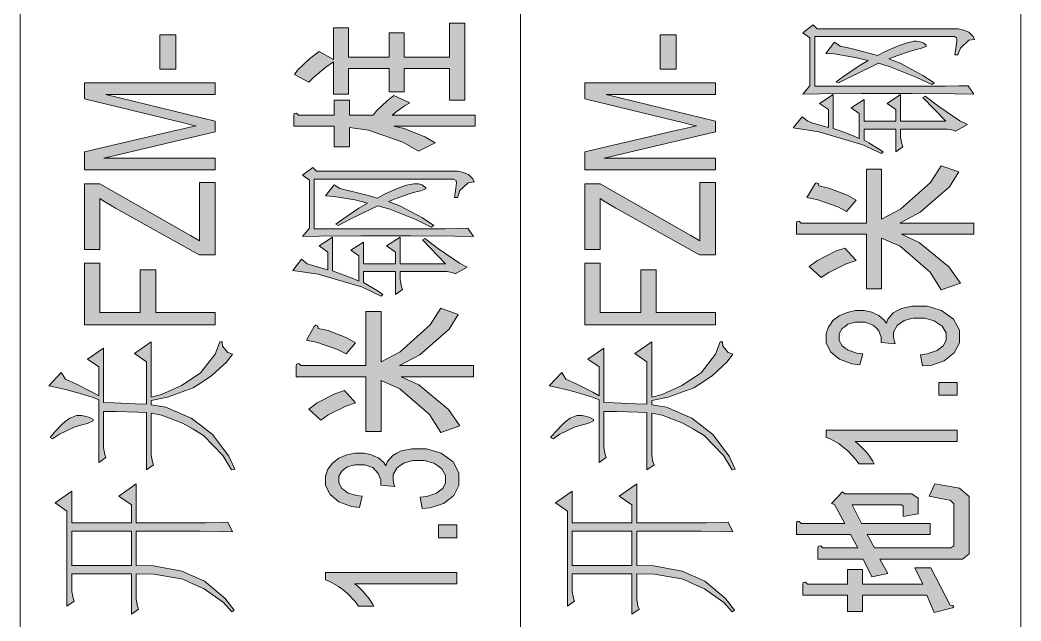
# Model space of a CAD drawing. Header units: millimetres. Extents: x 805 to 6044844, y 120 to 7887884.
# Drawn here: x 5976151 to 5980521, y 7863738 to 7866363 of the extents above; entities that cross this region are included whole.
import ezdxf

# ---------------------------------------------------------------- set-up
doc = ezdxf.new("R2010")
doc.units = ezdxf.units.MM

msp = doc.modelspace()

# ---------------------------------------------------------------- hatches: boundary and pattern name
h = msp.add_hatch(color=0)
h.dxf.hatch_style = 2
h.paths.add_polyline_path([(5977519.1, 7866180.6), (5977486.4, 7866157.5), (5977432.2, 7866112.4), (5977411.8, 7866091), (5977349, 7866124.8), (5977362.9, 7866144.1), (5977416.6, 7866194), (5977456.9, 7866224.6), (5977519.1, 7866190.2), (5977519.1, 7866329.2), (5977585.1, 7866329.2), (5977585.1, 7866199.9), (5977762.2, 7866199.9), (5977762.2, 7866307.2), (5977828.2, 7866307.2), (5977828.2, 7866199.9), (5978026.3, 7866199.9), (5978026.3, 7866348.6), (5978092.3, 7866348.6), (5978092.3, 7866013.1), (5978026.3, 7866013.1), (5978026.3, 7866151.6), (5977828.2, 7866151.6), (5977828.2, 7866049.6), (5977762.2, 7866049.6), (5977762.2, 7866151.6), (5977585.1, 7866151.6), (5977585.1, 7866039.4), (5977519.1, 7866039.4)])
h = msp.add_hatch(color=0)
h.dxf.hatch_style = 2
h.paths.add_polyline_path([(5980315.2, 7866039.4), (5980233.6, 7866041), (5980042.6, 7866042.1), (5979933.1, 7866042.1), (5979823.6, 7866042.1), (5979641.1, 7866041), (5979568.2, 7866039.4), (5979599.3, 7866075.9), (5979599.3, 7866285.2), (5979568.2, 7866307.2), (5979613.2, 7866341), (5979630.9, 7866323.9), (5980235.2, 7866323.9), (5980247.1, 7866323.9), (5980270.7, 7866319), (5980281.9, 7866314.2), (5980293.2, 7866309.4), (5980311.5, 7866291.1), (5980318.4, 7866277.7), (5980292.7, 7866274.5), (5980256.2, 7866240.1), (5980245.4, 7866210.1), (5980231.5, 7866210.1), (5980236.9, 7866239.1), (5980241.1, 7866273.4), (5980240.1, 7866279.3), (5980239.5, 7866284.7), (5980229.9, 7866290.1), (5980221.3, 7866290.1), (5979620.2, 7866290.1), (5979620.2, 7866073.8), (5980176.2, 7866073.8), (5980191.8, 7866073.8), (5980249.2, 7866074.9), (5980290.5, 7866075.9)])
h = msp.add_hatch(color=0)
h.dxf.hatch_style = 2
h.paths.add_polyline_path([(5976831.1, 7866148.4), (5976761.3, 7866148.4), (5976761.3, 7866298.6), (5976831.1, 7866298.6)])
h = msp.add_hatch(color=0)
h.dxf.hatch_style = 2
h.paths.add_polyline_path([(5979015.9, 7866148.4), (5978945.6, 7866148.4), (5978945.6, 7866298.6), (5979015.9, 7866298.6)])
h = msp.add_hatch(color=0)
h.dxf.hatch_style = 2
h.paths.add_polyline_path([(5979714.1, 7866093.1), (5979745.3, 7866116.2), (5979815, 7866162.3), (5979853.1, 7866185.4), (5979797.3, 7866198.8), (5979705.5, 7866214.9), (5979669, 7866217.1), (5979707.2, 7866265.9), (5979731.3, 7866248.7), (5979780.1, 7866238), (5979861.7, 7866217.1), (5979895, 7866207.4), (5979927.7, 7866224.6), (5979981.4, 7866248.7), (5980002.3, 7866256.2), (5980023.3, 7866263.2), (5980054.4, 7866270.2), (5980065.1, 7866269.7), (5980075.3, 7866268.6), (5980090.9, 7866264.8), (5980096.2, 7866261.1), (5980101.6, 7866257.3), (5980106.4, 7866252.5), (5980106.4, 7866247.7), (5980086, 7866239.1), (5980065.1, 7866234.2), (5980038.8, 7866226.7), (5979978.2, 7866206.3), (5979943.3, 7866192.9), (5979993.7, 7866173.6), (5980092.5, 7866121), (5980141.3, 7866088.3), (5980131.1, 7866080.8), (5980066.7, 7866112.4), (5979950.3, 7866158.6), (5979898.2, 7866173.6), (5979863.3, 7866157.5), (5979776.4, 7866115.1), (5979724.3, 7866088.3)])
h = msp.add_hatch(color=0)
h.dxf.hatch_style = 2
h.paths.add_polyline_path([(5977002.3, 7865708.3), (5976432.3, 7865708.3), (5976432.3, 7865787.2), (5976835.4, 7865881.6), (5976863.8, 7865888.1), (5976905.7, 7865897.7), (5976919.6, 7865901), (5976904.1, 7865904.2), (5976858.5, 7865914.9), (5976828.4, 7865921.9), (5976432.3, 7866018), (5976432.3, 7866088.3), (5977002.3, 7866088.3), (5977002.3, 7866037.8), (5976525.2, 7866037.8), (5977002.3, 7865921.4), (5977002.3, 7865874.1), (5976517.1, 7865758.7), (5977002.3, 7865758.7)])
h = msp.add_hatch(color=0)
h.dxf.hatch_style = 2
h.paths.add_polyline_path([(5979187.1, 7865708.3), (5978617.2, 7865708.3), (5978617.2, 7865787.2), (5979020.2, 7865881.6), (5979048.1, 7865888.1), (5979090.5, 7865897.7), (5979104.5, 7865901), (5979088.9, 7865904.2), (5979043.3, 7865914.9), (5979013.2, 7865921.9), (5978617.2, 7866018), (5978617.2, 7866088.3), (5979187.1, 7866088.3), (5979187.1, 7866037.8), (5978710, 7866037.8), (5979187.1, 7865921.4), (5979187.1, 7865874.1), (5978701.9, 7865758.7), (5979187.1, 7865758.7)])
h = msp.add_hatch(color=0)
h.dxf.hatch_style = 2
h.paths.add_polyline_path([(5977891, 7865789.3), (5977822.9, 7865829.6), (5977672.1, 7865881.6), (5977588.9, 7865894), (5977588.9, 7865808.7), (5977522.9, 7865808.7), (5977522.9, 7865898.8), (5977345.8, 7865898.8), (5977345.8, 7865945), (5977347.4, 7865954.6), (5977357.6, 7865955.7), (5977366.2, 7865947.1), (5977522.9, 7865947.1), (5977522.9, 7866013.1), (5977588.9, 7866013.1), (5977588.9, 7865947.1), (5977693, 7865947.1), (5977708.6, 7865968.1), (5977753.6, 7866010.4), (5977783.2, 7866032.5), (5977852.4, 7866000.8), (5977829.8, 7865987.4), (5977791.7, 7865960.5), (5977776.2, 7865947.1), (5978137.4, 7865947.1), (5978137.4, 7865898.8), (5977783.2, 7865898.8), (5977828.2, 7865889.2), (5977918.4, 7865852.7), (5977964, 7865825.8)])
h = msp.add_hatch(color=0)
h.dxf.hatch_style = 2
h.paths.add_polyline_path([(5980193.4, 7865920.8), (5980092.5, 7866024.9), (5980103.2, 7866029.8), (5980162.3, 7865985.2), (5980254, 7865923), (5980287.3, 7865905.8), (5980235.2, 7865876.8), (5980226.7, 7865881.6), (5980200.4, 7865886.5), (5980183.2, 7865886.5), (5979995.3, 7865886.5), (5979995.3, 7865867.2), (5979995.3, 7865851.1), (5980000.7, 7865822.1), (5980005.5, 7865808.7), (5979974.4, 7865786.7), (5979974.4, 7865886.5), (5979836, 7865886.5), (5979836, 7865837.6), (5979856.3, 7865825.8), (5979898.2, 7865800.1), (5979919.1, 7865786.7), (5979912.2, 7865779.7), (5979830.6, 7865818.3), (5979637.9, 7865874.1), (5979526.8, 7865891.3), (5979564.9, 7865940.1), (5979589.6, 7865920.8), (5979608.4, 7865914.4), (5979653.5, 7865901), (5979679.8, 7865894), (5979679.8, 7865971.8), (5979641.7, 7865998.1), (5979700.7, 7866037.3), (5979700.7, 7865889.2), (5979735.1, 7865876.8), (5979792.5, 7865854.8), (5979815, 7865845.2), (5979815, 7865954.6), (5979780.1, 7865978.8), (5979836, 7866015.3), (5979836, 7865920.8), (5979974.4, 7865920.8), (5979974.4, 7865971.8), (5979936.3, 7865998.1), (5979995.3, 7866037.3), (5979995.3, 7865920.8)])
h = msp.add_hatch(color=0)
h.dxf.hatch_style = 2
h.paths.add_polyline_path([(5980315.2, 7865427.1), (5979999.1, 7865427.1), (5980076.9, 7865391.7), (5980205.7, 7865284.9), (5980256.2, 7865212.9), (5980172.5, 7865184), (5980124.2, 7865261.8), (5979993.7, 7865375), (5979912.2, 7865409.9), (5979912.2, 7865188.8), (5979846.2, 7865188.8), (5979846.2, 7865427.1), (5979540.8, 7865427.1), (5979540.8, 7865473.2), (5979542.4, 7865482.9), (5979552.6, 7865484), (5979561.2, 7865475.9), (5979846.2, 7865475.9), (5979846.2, 7865711.5), (5979912.2, 7865711.5), (5979912.2, 7865492.6), (5979995.3, 7865536.6), (5980125.8, 7865653), (5980172.5, 7865726), (5980249.2, 7865699.2), (5980208.9, 7865634.8), (5980080.7, 7865523.1), (5979992.1, 7865475.9), (5980315.2, 7865475.9)])
h = msp.add_hatch(color=0)
h.dxf.hatch_style = 2
h.paths.add_polyline_path([(5978130.4, 7865417.4), (5978048.8, 7865418.5), (5977857.8, 7865419.6), (5977748.3, 7865419.6), (5977638.8, 7865419.6), (5977456.3, 7865418.5), (5977383.9, 7865417.4), (5977415, 7865453.9), (5977415, 7865662.7), (5977383.9, 7865684.7), (5977428.9, 7865719), (5977446.1, 7865701.9), (5978050.4, 7865701.9), (5978062.8, 7865701.9), (5978086.4, 7865697), (5978097.6, 7865692.2), (5978108.9, 7865687.4), (5978127.2, 7865669.1), (5978134.1, 7865655.7), (5978107.8, 7865651.9), (5978071.4, 7865618.1), (5978061.2, 7865587.5), (5978047.2, 7865587.5), (5978052, 7865616.5), (5978056.9, 7865651.4), (5978055.8, 7865656.8), (5978054.7, 7865662.1), (5978045.6, 7865667.5), (5978036.5, 7865667.5), (5977435.9, 7865667.5), (5977435.9, 7865451.2), (5977991.4, 7865451.2), (5978006.9, 7865451.2), (5978064.4, 7865452.3), (5978106.2, 7865453.9)])
h = msp.add_hatch(color=0)
h.dxf.hatch_style = 2
h.paths.add_polyline_path([(5977002.3, 7865337.5), (5976932.5, 7865337.5), (5976567.6, 7865541.4), (5976548.3, 7865552.7), (5976513.9, 7865573.6), (5976499.4, 7865583.3), (5976499.4, 7865360.5), (5976432.3, 7865360.5), (5976432.3, 7865646.6), (5976499.4, 7865646.6), (5976894.9, 7865422.2), (5976935.2, 7865398.1), (5976935.2, 7865653), (5977002.3, 7865653)])
h = msp.add_hatch(color=0)
h.dxf.hatch_style = 2
h.paths.add_polyline_path([(5977529.3, 7865470.5), (5977561, 7865493.6), (5977630.2, 7865540.3), (5977668.3, 7865563.4), (5977613, 7865576.8), (5977520.7, 7865592.4), (5977484.2, 7865594.5), (5977522.3, 7865643.4), (5977547, 7865626.2), (5977595.3, 7865615.5), (5977676.9, 7865594.5), (5977710.2, 7865584.9), (5977742.9, 7865602), (5977797.1, 7865626.2), (5977818, 7865633.7), (5977838.4, 7865641.2), (5977870.1, 7865647.7), (5977880.3, 7865647.1), (5977891, 7865646.6), (5977906.6, 7865642.3), (5977911.4, 7865638.5), (5977916.8, 7865634.8), (5977922.2, 7865629.9), (5977922.2, 7865625.1), (5977901.2, 7865616.5), (5977880.3, 7865611.7), (5977854.5, 7865604.7), (5977793.3, 7865583.8), (5977759, 7865570.4), (5977808.9, 7865551.1), (5977908.2, 7865499), (5977957, 7865465.7), (5977946.3, 7865458.7), (5977881.9, 7865490.4), (5977765.4, 7865536.6), (5977713.4, 7865551.1), (5977679, 7865535), (5977592.1, 7865492.6), (5977540, 7865465.7)])
h = msp.add_hatch(color=0)
h.dxf.hatch_style = 2
h.paths.add_polyline_path([(5979187.1, 7865337.5), (5979116.8, 7865337.5), (5978751.9, 7865541.4), (5978732.5, 7865552.7), (5978698.7, 7865573.6), (5978684.2, 7865583.3), (5978684.2, 7865360.5), (5978617.2, 7865360.5), (5978617.2, 7865646.6), (5978684.2, 7865646.6), (5979079.2, 7865422.2), (5979119.5, 7865398.1), (5979119.5, 7865653), (5979187.1, 7865653)])
h = msp.add_hatch(color=0)
h.dxf.hatch_style = 2
h.paths.add_polyline_path([(5979759.2, 7865526.9), (5979721.1, 7865546.2), (5979634.2, 7865576.8), (5979585.9, 7865587.5), (5979620.2, 7865646), (5979627.2, 7865651.9), (5979636.3, 7865648.2), (5979637.9, 7865638.5), (5979681.4, 7865628.9), (5979763, 7865597.2), (5979801.1, 7865575.2)])
h = msp.add_hatch(color=0)
h.dxf.hatch_style = 2
h.paths.add_polyline_path([(5978008.6, 7865298.3), (5977908.2, 7865402.9), (5977918.4, 7865407.8), (5977977.4, 7865362.7), (5978069.7, 7865300.4), (5978102.5, 7865283.8), (5978050.4, 7865254.3), (5978041.8, 7865259.1), (5978015.5, 7865263.9), (5977998.4, 7865263.9), (5977810.5, 7865263.9), (5977810.5, 7865244.6), (5977810.5, 7865229), (5977815.9, 7865199.5), (5977821.3, 7865186.1), (5977790.1, 7865164.6), (5977790.1, 7865263.9), (5977651.1, 7865263.9), (5977651.1, 7865215.6), (5977672.1, 7865203.3), (5977713.9, 7865178.1), (5977734.3, 7865164.6), (5977727.3, 7865157.1), (5977645.8, 7865196.3), (5977453.1, 7865252.1), (5977342, 7865268.8), (5977380.6, 7865317.6), (5977404.8, 7865298.3), (5977424.1, 7865291.8), (5977469.2, 7865279), (5977495.5, 7865271.4), (5977495.5, 7865349.3), (5977456.9, 7865376.1), (5977515.9, 7865414.7), (5977515.9, 7865266.6), (5977550.8, 7865254.3), (5977607.7, 7865232.8), (5977630.2, 7865222.6), (5977630.2, 7865332.1), (5977595.3, 7865356.8), (5977651.1, 7865392.7), (5977651.1, 7865298.3), (5977790.1, 7865298.3), (5977790.1, 7865349.3), (5977751.5, 7865376.1), (5977810.5, 7865414.7), (5977810.5, 7865298.3)])
h = msp.add_hatch(color=0)
h.dxf.hatch_style = 2
h.paths.add_polyline_path([(5979596.1, 7865285.9), (5979632.6, 7865312.8), (5979710.9, 7865353), (5979752.2, 7865366.4), (5979801.1, 7865312.8), (5979757.6, 7865298.3), (5979681.4, 7865260.7), (5979648.1, 7865237.6)])
h = msp.add_hatch(color=0)
h.dxf.hatch_style = 2
h.paths.add_polyline_path([(5977002.3, 7865032.1), (5976432.3, 7865032.1), (5976432.3, 7865301), (5976499.4, 7865301), (5976499.4, 7865084.7), (5976676, 7865084.7), (5976676, 7865272), (5976743.6, 7865272), (5976743.6, 7865084.7), (5977002.3, 7865084.7)])
h = msp.add_hatch(color=0)
h.dxf.hatch_style = 2
h.paths.add_polyline_path([(5979187.1, 7865032.1), (5978617.2, 7865032.1), (5978617.2, 7865301), (5978684.2, 7865301), (5978684.2, 7865084.7), (5978860.8, 7865084.7), (5978860.8, 7865272), (5978927.9, 7865272), (5978927.9, 7865084.7), (5979187.1, 7865084.7)])
h = msp.add_hatch(color=0)
h.dxf.hatch_style = 2
h.paths.add_polyline_path([(5980090.9, 7864851.8), (5980081.8, 7864900.6), (5980111.8, 7864904.9), (5980154.2, 7864919.4), (5980167.6, 7864929), (5980180.5, 7864939.2), (5980193.9, 7864963.9), (5980193.9, 7864979), (5980193.9, 7864996.1), (5980176.7, 7865025.1), (5980159.6, 7865036.9), (5980142.4, 7865048.7), (5980100, 7865060.5), (5980074.8, 7865060.5), (5980050.6, 7865060.5), (5980010.9, 7865049.8), (5979995.3, 7865038.5), (5979979.8, 7865027.8), (5979964.2, 7864999.9), (5979964.2, 7864982.7), (5979964.2, 7864975.7), (5979968, 7864958.6), (5979971.7, 7864948.4), (5979910.6, 7864953.7), (5979910.6, 7864956.4), (5979911.1, 7864960.2), (5979911.1, 7864961.8), (5979911.1, 7864977.3), (5979899.8, 7865005.2), (5979888, 7865017.6), (5979876.2, 7865030.5), (5979840.2, 7865042.8), (5979816.1, 7865042.8), (5979796.8, 7865042.8), (5979765.1, 7865033.7), (5979752.8, 7865024.6), (5979739.9, 7865015.4), (5979727.5, 7864991.8), (5979727.5, 7864977.3), (5979727.5, 7864963.4), (5979740.4, 7864939.2), (5979753.3, 7864930.1), (5979766.2, 7864920.5), (5979804.3, 7864908.1), (5979830.1, 7864905.4), (5979817.7, 7864856.6), (5979782.3, 7864860.9), (5979728.1, 7864881.3), (5979708.8, 7864897.4), (5979689.4, 7864912.9), (5979670.1, 7864952.7), (5979670.1, 7864976.3), (5979670.1, 7864992.9), (5979679.8, 7865023), (5979690, 7865036.4), (5979699.6, 7865050.3), (5979727, 7865071.3), (5979744.2, 7865078.2), (5979761.9, 7865085.7), (5979798.4, 7865093.3), (5979817.7, 7865093.3), (5979836, 7865093.3), (5979869.8, 7865086.3), (5979884.8, 7865079.3), (5979899.8, 7865072.3), (5979924, 7865051.9), (5979933.1, 7865038), (5979939, 7865055.7), (5979963.1, 7865083.1), (5979981.4, 7865093.3), (5979999.6, 7865102.9), (5980045.8, 7865112.6), (5980073.2, 7865112.6), (5980110.7, 7865112.6), (5980174.1, 7865093.8), (5980199.8, 7865074.5), (5980225.6, 7865055.7), (5980251.9, 7865007.4), (5980251.9, 7864978.4), (5980251.9, 7864952.1), (5980229.3, 7864908.6), (5980206.8, 7864891.5), (5980184.8, 7864873.8), (5980126.8, 7864853.9)])
h = msp.add_hatch(color=0)
h.dxf.hatch_style = 2
h.paths.add_polyline_path([(5978130.4, 7864804.5), (5977814.3, 7864804.5), (5977892.6, 7864769.6), (5978020.9, 7864662.3), (5978071.4, 7864590.9), (5977988.2, 7864561.4), (5977939.3, 7864639.2), (5977809.5, 7864752.5), (5977727.3, 7864787.9), (5977727.3, 7864566.2), (5977661.3, 7864566.2), (5977661.3, 7864804.5), (5977356, 7864804.5), (5977356, 7864850.7), (5977357.6, 7864860.3), (5977368.3, 7864862), (5977376.9, 7864853.4), (5977661.3, 7864853.4), (5977661.3, 7865089), (5977727.3, 7865089), (5977727.3, 7864870.5), (5977811.1, 7864914), (5977940.9, 7865031), (5977988.2, 7865103.5), (5978064.4, 7865077.2), (5978024.7, 7865012.8), (5977895.9, 7864900.6), (5977807.3, 7864853.4), (5978130.4, 7864853.4)])
h = msp.add_hatch(color=0)
h.dxf.hatch_style = 2
h.paths.add_polyline_path([(5977574.9, 7864904.4), (5977536.8, 7864923.7), (5977449.9, 7864954.3), (5977401, 7864965), (5977435.9, 7865023.5), (5977442.9, 7865029.4), (5977451.5, 7865025.6), (5977453.1, 7865016), (5977496.6, 7865006.3), (5977578.1, 7864974.7), (5977616.2, 7864953.2)])
h = msp.add_hatch(color=0)
h.dxf.hatch_style = 2
h.paths.add_polyline_path([(5976515.5, 7864691.8), (5976560.6, 7864690.8), (5976654.5, 7864687), (5976703.4, 7864684.8), (5976703.4, 7864869.5), (5976651.3, 7864906), (5976724.3, 7864956.9), (5976724.3, 7864716), (5976769.4, 7864727.2), (5976856.3, 7864765.9), (5976897.6, 7864793.8), (5976939.5, 7864822.2), (5977002.3, 7864903.3), (5977022.7, 7864956.9), (5977033.4, 7864956.9), (5977035, 7864937.6), (5977057.6, 7864910.8), (5977078.5, 7864903.3), (5977054.3, 7864870.5), (5976988.9, 7864810.4), (5976948.1, 7864783.1), (5976907.3, 7864755.7), (5976795.1, 7864714.9), (5976724.3, 7864701.5), (5976724.3, 7864682.2), (5976788.1, 7864671.4), (5976898.7, 7864624.2), (5976944.9, 7864588.8), (5976991, 7864552.8), (5977062.9, 7864458.4), (5977088.7, 7864400.4), (5977074.7, 7864397.7), (5977036.6, 7864460), (5976952.4, 7864548.5), (5976906.8, 7864575.4), (5976860.6, 7864602.2), (5976769.4, 7864637.1), (5976724.3, 7864645.7), (5976724.3, 7864478.2), (5976724.3, 7864462.1), (5976729.1, 7864433.1), (5976734.5, 7864419.7), (5976703.4, 7864397.7), (5976703.4, 7864648.4), (5976665.2, 7864650.5), (5976571.3, 7864653.2), (5976515.5, 7864653.2), (5976515.5, 7864509.4), (5976515.5, 7864493.8), (5976520.9, 7864464.8), (5976525.7, 7864451.4), (5976494.6, 7864429.4), (5976494.6, 7864704.2), (5976470.4, 7864713.8), (5976414.1, 7864732.1), (5976381.9, 7864740.7), (5976349.7, 7864749.3), (5976297.1, 7864761.1), (5976276.2, 7864764.8), (5976331.4, 7864823.3), (5976349.1, 7864793.8), (5976394.2, 7864773.4), (5976466.7, 7864736.9), (5976494.6, 7864721.3), (5976494.6, 7864847.5), (5976446.3, 7864881.8), (5976515.5, 7864930.1)])
h = msp.add_hatch(color=0)
h.dxf.hatch_style = 2
h.paths.add_polyline_path([(5978700.3, 7864691.8), (5978745.4, 7864690.8), (5978839.3, 7864687), (5978887.6, 7864684.8), (5978887.6, 7864869.5), (5978835.6, 7864906), (5978908.6, 7864956.9), (5978908.6, 7864716), (5978953.7, 7864727.2), (5979040.6, 7864765.9), (5979082.5, 7864793.8), (5979124.3, 7864822.2), (5979186.6, 7864903.3), (5979207.5, 7864956.9), (5979217.7, 7864956.9), (5979219.8, 7864937.6), (5979242.4, 7864910.8), (5979263.3, 7864903.3), (5979238.6, 7864870.5), (5979173.7, 7864810.4), (5979132.9, 7864783.1), (5979092.1, 7864755.7), (5978979.9, 7864714.9), (5978908.6, 7864701.5), (5978908.6, 7864682.2), (5978973, 7864671.4), (5979083.5, 7864624.2), (5979129.1, 7864588.8), (5979175.3, 7864552.8), (5979247.2, 7864458.4), (5979273.5, 7864400.4), (5979259.6, 7864397.7), (5979221.5, 7864460), (5979137.2, 7864548.5), (5979091, 7864575.4), (5979044.9, 7864602.2), (5978953.7, 7864637.1), (5978908.6, 7864645.7), (5978908.6, 7864478.2), (5978908.6, 7864462.1), (5978913.9, 7864433.1), (5978919.3, 7864419.7), (5978887.6, 7864397.7), (5978887.6, 7864648.4), (5978849.5, 7864650.5), (5978755.6, 7864653.2), (5978700.3, 7864653.2), (5978700.3, 7864509.4), (5978700.3, 7864493.8), (5978705.2, 7864464.8), (5978710.5, 7864451.4), (5978679.4, 7864429.4), (5978679.4, 7864704.2), (5978654.7, 7864713.8), (5978598.4, 7864732.1), (5978566.7, 7864740.7), (5978534.5, 7864749.3), (5978481.4, 7864761.1), (5978461, 7864764.8), (5978516.3, 7864823.3), (5978533.4, 7864793.8), (5978578.5, 7864773.4), (5978651.5, 7864736.9), (5978679.4, 7864721.3), (5978679.4, 7864847.5), (5978630.6, 7864881.8), (5978700.3, 7864930.1)])
h = msp.add_hatch(color=0)
h.dxf.hatch_style = 2
h.paths.add_polyline_path([(5980242.2, 7864724), (5980162.3, 7864724), (5980162.3, 7864779.8), (5980242.2, 7864779.8)])
h = msp.add_hatch(color=0)
h.dxf.hatch_style = 2
h.paths.add_polyline_path([(5977411.8, 7864663.4), (5977447.7, 7864690.2), (5977526.1, 7864730.5), (5977567.9, 7864743.9), (5977616.2, 7864690.2), (5977572.8, 7864675.7), (5977496.6, 7864638.2), (5977463.8, 7864615.1)])
h = msp.add_hatch(color=0)
h.dxf.hatch_style = 2
h.paths.add_polyline_path([(5976293.3, 7864534), (5976283.1, 7864538.9), (5976301.9, 7864563), (5976336.8, 7864599.5), (5976352.4, 7864611.9), (5976367.9, 7864623.7), (5976397.4, 7864636), (5976411.4, 7864636), (5976420, 7864636), (5976439.3, 7864631.7), (5976449.5, 7864627.4), (5976459.7, 7864623.1), (5976470.4, 7864617.8), (5976470.4, 7864611.9), (5976446.3, 7864600.6), (5976421.6, 7864594.7), (5976387.2, 7864585), (5976322.8, 7864554.4)])
h = msp.add_hatch(color=0)
h.dxf.hatch_style = 2
h.paths.add_polyline_path([(5978478.2, 7864534), (5978467.4, 7864538.9), (5978486.7, 7864563), (5978521.6, 7864599.5), (5978537.2, 7864611.9), (5978552.8, 7864623.7), (5978582.3, 7864636), (5978596.2, 7864636), (5978604.8, 7864636), (5978623.6, 7864631.7), (5978634.3, 7864627.4), (5978644.5, 7864623.1), (5978654.7, 7864617.8), (5978654.7, 7864611.9), (5978630.6, 7864600.6), (5978606.4, 7864594.7), (5978571.5, 7864585), (5978507.7, 7864554.4)])
h = msp.add_hatch(color=0)
h.dxf.hatch_style = 2
h.paths.add_polyline_path([(5980242.2, 7864571.1), (5980242.2, 7864522.2), (5979796.2, 7864522.2), (5979808, 7864513.1), (5979832.2, 7864490), (5979844.5, 7864476.1), (5979856.3, 7864461.6), (5979874.6, 7864435.8), (5979880.5, 7864424.6), (5979812.9, 7864424.6), (5979798.9, 7864445), (5979765.6, 7864480.9), (5979746.3, 7864495.9), (5979726.5, 7864511.5), (5979688.4, 7864533), (5979670.1, 7864539.4), (5979670.1, 7864571.1)])
h = msp.add_hatch(color=0)
h.dxf.hatch_style = 2
h.paths.add_polyline_path([(5977906.6, 7864229.2), (5977897.5, 7864278.6), (5977927, 7864282.3), (5977969.9, 7864296.8), (5977982.8, 7864307), (5977996.2, 7864317.2), (5978009.1, 7864341.9), (5978009.1, 7864356.4), (5978009.1, 7864373.6), (5977991.9, 7864403.1), (5977974.7, 7864414.9), (5977957.6, 7864426.7), (5977915.7, 7864438.5), (5977890.5, 7864438.5), (5977866.3, 7864438.5), (5977826.6, 7864427.2), (5977811.1, 7864416.5), (5977795.5, 7864405.2), (5977779.4, 7864377.3), (5977779.4, 7864360.2), (5977779.4, 7864353.7), (5977783.7, 7864336), (5977787.4, 7864325.8), (5977725.7, 7864331.2), (5977726.3, 7864333.9), (5977726.8, 7864337.6), (5977726.8, 7864339.2), (5977726.8, 7864354.8), (5977715, 7864382.7), (5977703.2, 7864395.6), (5977691.9, 7864407.9), (5977656, 7864420.3), (5977631.8, 7864420.3), (5977612.5, 7864420.3), (5977580.8, 7864411.1), (5977567.9, 7864402), (5977555.6, 7864392.9), (5977542.7, 7864369.8), (5977542.7, 7864355.3), (5977542.7, 7864340.8), (5977555.6, 7864317.2), (5977568.5, 7864307.6), (5977581.4, 7864297.9), (5977620, 7864286.1), (5977645.2, 7864282.9), (5977632.9, 7864234), (5977598, 7864238.3), (5977543.3, 7864258.7), (5977523.9, 7864274.8), (5977504.6, 7864290.9), (5977485.3, 7864330.1), (5977485.3, 7864354.3), (5977485.3, 7864370.4), (5977495.5, 7864400.4), (5977505.2, 7864413.8), (5977515.3, 7864427.8), (5977542.7, 7864448.7), (5977559.9, 7864456.2), (5977577.1, 7864463.2), (5977613.6, 7864470.7), (5977633.4, 7864470.7), (5977651.7, 7864470.7), (5977684.9, 7864463.7), (5977700.5, 7864456.8), (5977715.5, 7864449.8), (5977739.7, 7864429.4), (5977748.3, 7864416), (5977754.2, 7864433.1), (5977778.3, 7864461.1), (5977796.6, 7864470.7), (5977815.4, 7864480.4), (5977861, 7864490), (5977888.9, 7864490), (5977925.9, 7864490), (5977989.2, 7864471.3), (5978015.5, 7864451.9), (5978041.3, 7864433.1), (5978067.1, 7864384.8), (5978067.1, 7864355.9), (5978067.1, 7864329.6), (5978045.1, 7864286.1), (5978022.5, 7864268.9), (5978000, 7864251.7), (5977942, 7864231.9)])
h = msp.add_hatch(color=0)
h.paths.add_polyline_path([(5976658.8, 7864167), (5976929.3, 7864167), (5976962, 7864167), (5977026.4, 7864168), (5977057.6, 7864169.1), (5977078.5, 7864127.8), (5977026.4, 7864128.8), (5976937.9, 7864130.5), (5976901.4, 7864130.5), (5976658.8, 7864130.5), (5976658.8, 7863979.7), (5976733.4, 7863978.6), (5976857.4, 7863955.5), (5976906.8, 7863933.5), (5976956.1, 7863911.5), (5977045.8, 7863837.4), (5977085.5, 7863784.8), (5977075.3, 7863777.9), (5977038.8, 7863818.1), (5976955.1, 7863878.8), (5976908.4, 7863899.2), (5976861.7, 7863920.1), (5976736.6, 7863942.1), (5976658.8, 7863943.2), (5976658.8, 7863848.2), (5976658.8, 7863832.6), (5976663.6, 7863803.1), (5976669, 7863790.2), (5976637.9, 7863768.2), (5976637.9, 7863943.2), (5976377.1, 7863943.2), (5976377.1, 7863882.5), (5976377.1, 7863866.4), (5976382.4, 7863837.4), (5976387.2, 7863824), (5976356.1, 7863802), (5976356.1, 7864217.9), (5976304.1, 7864254.4), (5976377.1, 7864305.4), (5976377.1, 7864167), (5976637.9, 7864167), (5976637.9, 7864244.8), (5976582.1, 7864283.4), (5976658.8, 7864337.1)])
h.paths.add_polyline_path([(5976377.1, 7863979.7), (5976637.9, 7863979.7), (5976637.9, 7864130.5), (5976377.1, 7864130.5)])
h = msp.add_hatch(color=0)
h.paths.add_polyline_path([(5978843.1, 7864167), (5979114.1, 7864167), (5979146.9, 7864167), (5979211.3, 7864168), (5979242.4, 7864169.1), (5979263.3, 7864127.8), (5979211.3, 7864128.8), (5979122.7, 7864130.5), (5979086.2, 7864130.5), (5978843.1, 7864130.5), (5978843.1, 7863979.7), (5978917.7, 7863978.6), (5979041.7, 7863955.5), (5979091.6, 7863933.5), (5979141, 7863911.5), (5979230, 7863837.4), (5979270.3, 7863784.8), (5979259.6, 7863777.9), (5979223.1, 7863818.1), (5979139.9, 7863878.8), (5979093.2, 7863899.2), (5979046, 7863920.1), (5978921.5, 7863942.1), (5978843.1, 7863943.2), (5978843.1, 7863848.2), (5978843.1, 7863832.6), (5978848.5, 7863803.1), (5978853.8, 7863790.2), (5978822.2, 7863768.2), (5978822.2, 7863943.2), (5978561.3, 7863943.2), (5978561.3, 7863882.5), (5978561.3, 7863866.4), (5978566.7, 7863837.4), (5978572.1, 7863824), (5978540.9, 7863802), (5978540.9, 7864217.9), (5978488.9, 7864254.4), (5978561.3, 7864305.4), (5978561.3, 7864167), (5978822.2, 7864167), (5978822.2, 7864244.8), (5978766.9, 7864283.4), (5978843.1, 7864337.1)])
h.paths.add_polyline_path([(5978561.3, 7863979.7), (5978822.2, 7863979.7), (5978822.2, 7864130.5), (5978561.3, 7864130.5)])
h = msp.add_hatch(color=0)
h.dxf.hatch_style = 2
h.paths.add_polyline_path([(5980228.3, 7864237.3), (5980228.3, 7864249.6), (5980211.1, 7864265.2), (5980193.4, 7864268.9), (5980120.4, 7864283.4), (5980145.1, 7864337.1), (5980211.1, 7864324.7), (5980252.4, 7864317.8), (5980294.3, 7864282.3), (5980294.3, 7864254.4), (5980294.3, 7864052.6), (5980294.3, 7864030.6), (5980264.8, 7864008.6), (5980235.2, 7864008.6), (5979905.2, 7864008.6), (5979940.1, 7863945.3), (5979870.3, 7863930.8), (5979832.2, 7864008.6), (5979634.2, 7864008.6), (5979634.2, 7864054.8), (5979636.3, 7864064.4), (5979646.5, 7864066.1), (5979655.1, 7864057.5), (5979808, 7864057.5), (5979776.9, 7864116), (5979540.8, 7864116), (5979540.8, 7864162.1), (5979542.4, 7864171.8), (5979552.6, 7864172.9), (5979561.2, 7864164.3), (5979752.2, 7864164.3), (5979707.2, 7864246.9), (5979693.2, 7864251.7), (5979742, 7864302.7), (5979752.2, 7864293.1), (5980016.3, 7864293.1), (5980044.2, 7864293.1), (5980072.1, 7864273.8), (5980072.1, 7864254.4), (5980072.1, 7864205.6), (5980006.1, 7864193.8), (5980006.1, 7864235.1), (5980006.1, 7864239.9), (5979999.1, 7864244.8), (5979992.1, 7864244.8), (5979783.9, 7864244.8), (5979825.2, 7864164.3), (5980124.2, 7864164.3), (5980124.2, 7864116), (5979849.9, 7864116), (5979881, 7864057.5), (5980200.4, 7864057.5), (5980214.3, 7864057.5), (5980228.3, 7864066.1), (5980228.3, 7864074.6)])
h = msp.add_hatch(color=0)
h.dxf.hatch_style = 2
h.paths.add_polyline_path([(5978057.4, 7864101.5), (5977978, 7864101.5), (5977978, 7864157.3), (5978057.4, 7864157.3)])
h = msp.add_hatch(color=0)
h.dxf.hatch_style = 2
h.paths.add_polyline_path([(5978057.4, 7863949.1), (5978057.4, 7863899.7), (5977611.4, 7863899.7), (5977623.8, 7863891.1), (5977647.9, 7863868), (5977659.7, 7863853.5), (5977672.1, 7863839), (5977689.8, 7863813.3), (5977696.2, 7863802), (5977628.6, 7863802), (5977614.6, 7863822.4), (5977581.4, 7863858.4), (5977561.5, 7863873.9), (5977541.6, 7863889), (5977503.5, 7863911), (5977485.3, 7863917.4), (5977485.3, 7863949.1)])
h = msp.add_hatch(color=0)
h.dxf.hatch_style = 2
h.paths.add_polyline_path([(5980127.4, 7863970), (5980211.1, 7863806.8), (5980222.9, 7863805.8), (5980228.3, 7863799.9), (5980221.3, 7863795), (5980141.3, 7863775.2), (5980110.2, 7863850.8), (5979829, 7863850.8), (5979829, 7863780), (5979763, 7863780), (5979763, 7863850.8), (5979568.2, 7863850.8), (5979568.2, 7863897), (5979570.3, 7863906.7), (5979580.5, 7863907.7), (5979589.1, 7863899.2), (5979763, 7863899.2), (5979763, 7863962.5), (5979829, 7863962.5), (5979829, 7863899.2), (5980093, 7863899.2), (5980058.1, 7863970)])

# ---------------------------------------------------------------- linework, layer by layer
at = {"color": 0, "lineweight": 0}
for points in [[(5976151.1, 7861085.3), (5976151.1, 7868268.3), (5978335.9, 7868268.3), (5978335.9, 7861085.3)], [(5978335.9, 7861085.3), (5978335.9, 7868268.3), (5980520.8, 7868268.3), (5980520.8, 7861085.3)], [(5977519.1, 7866180.6), (5977486.4, 7866157.5), (5977432.2, 7866112.4), (5977411.8, 7866091), (5977349, 7866124.8), (5977362.9, 7866144.1), (5977416.6, 7866194), (5977456.9, 7866224.6), (5977519.1, 7866190.2), (5977519.1, 7866329.2), (5977585.1, 7866329.2), (5977585.1, 7866199.9), (5977762.2, 7866199.9), (5977762.2, 7866307.2), (5977828.2, 7866307.2), (5977828.2, 7866199.9), (5978026.3, 7866199.9), (5978026.3, 7866348.6), (5978092.3, 7866348.6), (5978092.3, 7866013.1), (5978026.3, 7866013.1), (5978026.3, 7866151.6), (5977828.2, 7866151.6), (5977828.2, 7866049.6), (5977762.2, 7866049.6), (5977762.2, 7866151.6), (5977585.1, 7866151.6), (5977585.1, 7866039.4), (5977519.1, 7866039.4)], [(5980315.2, 7866039.4), (5980233.6, 7866041), (5980042.6, 7866042.1), (5979933.1, 7866042.1), (5979823.6, 7866042.1), (5979641.1, 7866041), (5979568.2, 7866039.4), (5979599.3, 7866075.9), (5979599.3, 7866285.2), (5979568.2, 7866307.2), (5979613.2, 7866341), (5979630.9, 7866323.9), (5980235.2, 7866323.9), (5980247.1, 7866323.9), (5980270.7, 7866319), (5980281.9, 7866314.2), (5980293.2, 7866309.4), (5980311.5, 7866291.1), (5980318.4, 7866277.7), (5980292.7, 7866274.5), (5980256.2, 7866240.1), (5980245.4, 7866210.1), (5980231.5, 7866210.1), (5980236.9, 7866239.1), (5980241.1, 7866273.4), (5980240.1, 7866279.3), (5980239.5, 7866284.7), (5980229.9, 7866290.1), (5980221.3, 7866290.1), (5979620.2, 7866290.1), (5979620.2, 7866073.8), (5980176.2, 7866073.8), (5980191.8, 7866073.8), (5980249.2, 7866074.9), (5980290.5, 7866075.9)], [(5976831.1, 7866148.4), (5976761.3, 7866148.4), (5976761.3, 7866298.6), (5976831.1, 7866298.6)], [(5979015.9, 7866148.4), (5978945.6, 7866148.4), (5978945.6, 7866298.6), (5979015.9, 7866298.6)], [(5979714.1, 7866093.1), (5979745.3, 7866116.2), (5979815, 7866162.3), (5979853.1, 7866185.4), (5979797.3, 7866198.8), (5979705.5, 7866214.9), (5979669, 7866217.1), (5979707.2, 7866265.9), (5979731.3, 7866248.7), (5979780.1, 7866238), (5979861.7, 7866217.1), (5979895, 7866207.4), (5979927.7, 7866224.6), (5979981.4, 7866248.7), (5980002.3, 7866256.2), (5980023.3, 7866263.2), (5980054.4, 7866270.2), (5980065.1, 7866269.7), (5980075.3, 7866268.6), (5980090.9, 7866264.8), (5980096.2, 7866261.1), (5980101.6, 7866257.3), (5980106.4, 7866252.5), (5980106.4, 7866247.7), (5980086, 7866239.1), (5980065.1, 7866234.2), (5980038.8, 7866226.7), (5979978.2, 7866206.3), (5979943.3, 7866192.9), (5979993.7, 7866173.6), (5980092.5, 7866121), (5980141.3, 7866088.3), (5980131.1, 7866080.8), (5980066.7, 7866112.4), (5979950.3, 7866158.6), (5979898.2, 7866173.6), (5979863.3, 7866157.5), (5979776.4, 7866115.1), (5979724.3, 7866088.3)], [(5977002.3, 7865708.3), (5976432.3, 7865708.3), (5976432.3, 7865787.2), (5976835.4, 7865881.6), (5976863.8, 7865888.1), (5976905.7, 7865897.7), (5976919.6, 7865901), (5976904.1, 7865904.2), (5976858.5, 7865914.9), (5976828.4, 7865921.9), (5976432.3, 7866018), (5976432.3, 7866088.3), (5977002.3, 7866088.3), (5977002.3, 7866037.8), (5976525.2, 7866037.8), (5977002.3, 7865921.4), (5977002.3, 7865874.1), (5976517.1, 7865758.7), (5977002.3, 7865758.7)], [(5979187.1, 7865708.3), (5978617.2, 7865708.3), (5978617.2, 7865787.2), (5979020.2, 7865881.6), (5979048.1, 7865888.1), (5979090.5, 7865897.7), (5979104.5, 7865901), (5979088.9, 7865904.2), (5979043.3, 7865914.9), (5979013.2, 7865921.9), (5978617.2, 7866018), (5978617.2, 7866088.3), (5979187.1, 7866088.3), (5979187.1, 7866037.8), (5978710, 7866037.8), (5979187.1, 7865921.4), (5979187.1, 7865874.1), (5978701.9, 7865758.7), (5979187.1, 7865758.7)], [(5977891, 7865789.3), (5977822.9, 7865829.6), (5977672.1, 7865881.6), (5977588.9, 7865894), (5977588.9, 7865808.7), (5977522.9, 7865808.7), (5977522.9, 7865898.8), (5977345.8, 7865898.8), (5977345.8, 7865945), (5977347.4, 7865954.6), (5977357.6, 7865955.7), (5977366.2, 7865947.1), (5977522.9, 7865947.1), (5977522.9, 7866013.1), (5977588.9, 7866013.1), (5977588.9, 7865947.1), (5977693, 7865947.1), (5977708.6, 7865968.1), (5977753.6, 7866010.4), (5977783.2, 7866032.5), (5977852.4, 7866000.8), (5977829.8, 7865987.4), (5977791.7, 7865960.5), (5977776.2, 7865947.1), (5978137.4, 7865947.1), (5978137.4, 7865898.8), (5977783.2, 7865898.8), (5977828.2, 7865889.2), (5977918.4, 7865852.7), (5977964, 7865825.8)], [(5980193.4, 7865920.8), (5980092.5, 7866024.9), (5980103.2, 7866029.8), (5980162.3, 7865985.2), (5980254, 7865923), (5980287.3, 7865905.8), (5980235.2, 7865876.8), (5980226.7, 7865881.6), (5980200.4, 7865886.5), (5980183.2, 7865886.5), (5979995.3, 7865886.5), (5979995.3, 7865867.2), (5979995.3, 7865851.1), (5980000.7, 7865822.1), (5980005.5, 7865808.7), (5979974.4, 7865786.7), (5979974.4, 7865886.5), (5979836, 7865886.5), (5979836, 7865837.6), (5979856.3, 7865825.8), (5979898.2, 7865800.1), (5979919.1, 7865786.7), (5979912.2, 7865779.7), (5979830.6, 7865818.3), (5979637.9, 7865874.1), (5979526.8, 7865891.3), (5979564.9, 7865940.1), (5979589.6, 7865920.8), (5979608.4, 7865914.4), (5979653.5, 7865901), (5979679.8, 7865894), (5979679.8, 7865971.8), (5979641.7, 7865998.1), (5979700.7, 7866037.3), (5979700.7, 7865889.2), (5979735.1, 7865876.8), (5979792.5, 7865854.8), (5979815, 7865845.2), (5979815, 7865954.6), (5979780.1, 7865978.8), (5979836, 7866015.3), (5979836, 7865920.8), (5979974.4, 7865920.8), (5979974.4, 7865971.8), (5979936.3, 7865998.1), (5979995.3, 7866037.3), (5979995.3, 7865920.8)], [(5980315.2, 7865427.1), (5979999.1, 7865427.1), (5980076.9, 7865391.7), (5980205.7, 7865284.9), (5980256.2, 7865212.9), (5980172.5, 7865184), (5980124.2, 7865261.8), (5979993.7, 7865375), (5979912.2, 7865409.9), (5979912.2, 7865188.8), (5979846.2, 7865188.8), (5979846.2, 7865427.1), (5979540.8, 7865427.1), (5979540.8, 7865473.2), (5979542.4, 7865482.9), (5979552.6, 7865484), (5979561.2, 7865475.9), (5979846.2, 7865475.9), (5979846.2, 7865711.5), (5979912.2, 7865711.5), (5979912.2, 7865492.6), (5979995.3, 7865536.6), (5980125.8, 7865653), (5980172.5, 7865726), (5980249.2, 7865699.2), (5980208.9, 7865634.8), (5980080.7, 7865523.1), (5979992.1, 7865475.9), (5980315.2, 7865475.9)], [(5978130.4, 7865417.4), (5978048.8, 7865418.5), (5977857.8, 7865419.6), (5977748.3, 7865419.6), (5977638.8, 7865419.6), (5977456.3, 7865418.5), (5977383.9, 7865417.4), (5977415, 7865453.9), (5977415, 7865662.7), (5977383.9, 7865684.7), (5977428.9, 7865719), (5977446.1, 7865701.9), (5978050.4, 7865701.9), (5978062.8, 7865701.9), (5978086.4, 7865697), (5978097.6, 7865692.2), (5978108.9, 7865687.4), (5978127.2, 7865669.1), (5978134.1, 7865655.7), (5978107.8, 7865651.9), (5978071.4, 7865618.1), (5978061.2, 7865587.5), (5978047.2, 7865587.5), (5978052, 7865616.5), (5978056.9, 7865651.4), (5978055.8, 7865656.8), (5978054.7, 7865662.1), (5978045.6, 7865667.5), (5978036.5, 7865667.5), (5977435.9, 7865667.5), (5977435.9, 7865451.2), (5977991.4, 7865451.2), (5978006.9, 7865451.2), (5978064.4, 7865452.3), (5978106.2, 7865453.9)], [(5977002.3, 7865337.5), (5976932.5, 7865337.5), (5976567.6, 7865541.4), (5976548.3, 7865552.7), (5976513.9, 7865573.6), (5976499.4, 7865583.3), (5976499.4, 7865360.5), (5976432.3, 7865360.5), (5976432.3, 7865646.6), (5976499.4, 7865646.6), (5976894.9, 7865422.2), (5976935.2, 7865398.1), (5976935.2, 7865653), (5977002.3, 7865653)], [(5977529.3, 7865470.5), (5977561, 7865493.6), (5977630.2, 7865540.3), (5977668.3, 7865563.4), (5977613, 7865576.8), (5977520.7, 7865592.4), (5977484.2, 7865594.5), (5977522.3, 7865643.4), (5977547, 7865626.2), (5977595.3, 7865615.5), (5977676.9, 7865594.5), (5977710.2, 7865584.9), (5977742.9, 7865602), (5977797.1, 7865626.2), (5977818, 7865633.7), (5977838.4, 7865641.2), (5977870.1, 7865647.7), (5977880.3, 7865647.1), (5977891, 7865646.6), (5977906.6, 7865642.3), (5977911.4, 7865638.5), (5977916.8, 7865634.8), (5977922.2, 7865629.9), (5977922.2, 7865625.1), (5977901.2, 7865616.5), (5977880.3, 7865611.7), (5977854.5, 7865604.7), (5977793.3, 7865583.8), (5977759, 7865570.4), (5977808.9, 7865551.1), (5977908.2, 7865499), (5977957, 7865465.7), (5977946.3, 7865458.7), (5977881.9, 7865490.4), (5977765.4, 7865536.6), (5977713.4, 7865551.1), (5977679, 7865535), (5977592.1, 7865492.6), (5977540, 7865465.7)], [(5979187.1, 7865337.5), (5979116.8, 7865337.5), (5978751.9, 7865541.4), (5978732.5, 7865552.7), (5978698.7, 7865573.6), (5978684.2, 7865583.3), (5978684.2, 7865360.5), (5978617.2, 7865360.5), (5978617.2, 7865646.6), (5978684.2, 7865646.6), (5979079.2, 7865422.2), (5979119.5, 7865398.1), (5979119.5, 7865653), (5979187.1, 7865653)], [(5979759.2, 7865526.9), (5979721.1, 7865546.2), (5979634.2, 7865576.8), (5979585.9, 7865587.5), (5979620.2, 7865646), (5979627.2, 7865651.9), (5979636.3, 7865648.2), (5979637.9, 7865638.5), (5979681.4, 7865628.9), (5979763, 7865597.2), (5979801.1, 7865575.2)], [(5978008.6, 7865298.3), (5977908.2, 7865402.9), (5977918.4, 7865407.8), (5977977.4, 7865362.7), (5978069.7, 7865300.4), (5978102.5, 7865283.8), (5978050.4, 7865254.3), (5978041.8, 7865259.1), (5978015.5, 7865263.9), (5977998.4, 7865263.9), (5977810.5, 7865263.9), (5977810.5, 7865244.6), (5977810.5, 7865229), (5977815.9, 7865199.5), (5977821.3, 7865186.1), (5977790.1, 7865164.6), (5977790.1, 7865263.9), (5977651.1, 7865263.9), (5977651.1, 7865215.6), (5977672.1, 7865203.3), (5977713.9, 7865178.1), (5977734.3, 7865164.6), (5977727.3, 7865157.1), (5977645.8, 7865196.3), (5977453.1, 7865252.1), (5977342, 7865268.8), (5977380.6, 7865317.6), (5977404.8, 7865298.3), (5977424.1, 7865291.8), (5977469.2, 7865279), (5977495.5, 7865271.4), (5977495.5, 7865349.3), (5977456.9, 7865376.1), (5977515.9, 7865414.7), (5977515.9, 7865266.6), (5977550.8, 7865254.3), (5977607.7, 7865232.8), (5977630.2, 7865222.6), (5977630.2, 7865332.1), (5977595.3, 7865356.8), (5977651.1, 7865392.7), (5977651.1, 7865298.3), (5977790.1, 7865298.3), (5977790.1, 7865349.3), (5977751.5, 7865376.1), (5977810.5, 7865414.7), (5977810.5, 7865298.3)], [(5979596.1, 7865285.9), (5979632.6, 7865312.8), (5979710.9, 7865353), (5979752.2, 7865366.4), (5979801.1, 7865312.8), (5979757.6, 7865298.3), (5979681.4, 7865260.7), (5979648.1, 7865237.6)], [(5977002.3, 7865032.1), (5976432.3, 7865032.1), (5976432.3, 7865301), (5976499.4, 7865301), (5976499.4, 7865084.7), (5976676, 7865084.7), (5976676, 7865272), (5976743.6, 7865272), (5976743.6, 7865084.7), (5977002.3, 7865084.7)], [(5979187.1, 7865032.1), (5978617.2, 7865032.1), (5978617.2, 7865301), (5978684.2, 7865301), (5978684.2, 7865084.7), (5978860.8, 7865084.7), (5978860.8, 7865272), (5978927.9, 7865272), (5978927.9, 7865084.7), (5979187.1, 7865084.7)], [(5980090.9, 7864851.8), (5980081.8, 7864900.6), (5980111.8, 7864904.9), (5980154.2, 7864919.4), (5980167.6, 7864929), (5980180.5, 7864939.2), (5980193.9, 7864963.9), (5980193.9, 7864979), (5980193.9, 7864996.1), (5980176.7, 7865025.1), (5980159.6, 7865036.9), (5980142.4, 7865048.7), (5980100, 7865060.5), (5980074.8, 7865060.5), (5980050.6, 7865060.5), (5980010.9, 7865049.8), (5979995.3, 7865038.5), (5979979.8, 7865027.8), (5979964.2, 7864999.9), (5979964.2, 7864982.7), (5979964.2, 7864975.7), (5979968, 7864958.6), (5979971.7, 7864948.4), (5979910.6, 7864953.7), (5979910.6, 7864956.4), (5979911.1, 7864960.2), (5979911.1, 7864961.8), (5979911.1, 7864977.3), (5979899.8, 7865005.2), (5979888, 7865017.6), (5979876.2, 7865030.5), (5979840.2, 7865042.8), (5979816.1, 7865042.8), (5979796.8, 7865042.8), (5979765.1, 7865033.7), (5979752.8, 7865024.6), (5979739.9, 7865015.4), (5979727.5, 7864991.8), (5979727.5, 7864977.3), (5979727.5, 7864963.4), (5979740.4, 7864939.2), (5979753.3, 7864930.1), (5979766.2, 7864920.5), (5979804.3, 7864908.1), (5979830.1, 7864905.4), (5979817.7, 7864856.6), (5979782.3, 7864860.9), (5979728.1, 7864881.3), (5979708.8, 7864897.4), (5979689.4, 7864912.9), (5979670.1, 7864952.7), (5979670.1, 7864976.3), (5979670.1, 7864992.9), (5979679.8, 7865023), (5979690, 7865036.4), (5979699.6, 7865050.3), (5979727, 7865071.3), (5979744.2, 7865078.2), (5979761.9, 7865085.7), (5979798.4, 7865093.3), (5979817.7, 7865093.3), (5979836, 7865093.3), (5979869.8, 7865086.3), (5979884.8, 7865079.3), (5979899.8, 7865072.3), (5979924, 7865051.9), (5979933.1, 7865038), (5979939, 7865055.7), (5979963.1, 7865083.1), (5979981.4, 7865093.3), (5979999.6, 7865102.9), (5980045.8, 7865112.6), (5980073.2, 7865112.6), (5980110.7, 7865112.6), (5980174.1, 7865093.8), (5980199.8, 7865074.5), (5980225.6, 7865055.7), (5980251.9, 7865007.4), (5980251.9, 7864978.4), (5980251.9, 7864952.1), (5980229.3, 7864908.6), (5980206.8, 7864891.5), (5980184.8, 7864873.8), (5980126.8, 7864853.9)], [(5978130.4, 7864804.5), (5977814.3, 7864804.5), (5977892.6, 7864769.6), (5978020.9, 7864662.3), (5978071.4, 7864590.9), (5977988.2, 7864561.4), (5977939.3, 7864639.2), (5977809.5, 7864752.5), (5977727.3, 7864787.9), (5977727.3, 7864566.2), (5977661.3, 7864566.2), (5977661.3, 7864804.5), (5977356, 7864804.5), (5977356, 7864850.7), (5977357.6, 7864860.3), (5977368.3, 7864862), (5977376.9, 7864853.4), (5977661.3, 7864853.4), (5977661.3, 7865089), (5977727.3, 7865089), (5977727.3, 7864870.5), (5977811.1, 7864914), (5977940.9, 7865031), (5977988.2, 7865103.5), (5978064.4, 7865077.2), (5978024.7, 7865012.8), (5977895.9, 7864900.6), (5977807.3, 7864853.4), (5978130.4, 7864853.4)], [(5977574.9, 7864904.4), (5977536.8, 7864923.7), (5977449.9, 7864954.3), (5977401, 7864965), (5977435.9, 7865023.5), (5977442.9, 7865029.4), (5977451.5, 7865025.6), (5977453.1, 7865016), (5977496.6, 7865006.3), (5977578.1, 7864974.7), (5977616.2, 7864953.2)], [(5976515.5, 7864691.8), (5976560.6, 7864690.8), (5976654.5, 7864687), (5976703.4, 7864684.8), (5976703.4, 7864869.5), (5976651.3, 7864906), (5976724.3, 7864956.9), (5976724.3, 7864716), (5976769.4, 7864727.2), (5976856.3, 7864765.9), (5976897.6, 7864793.8), (5976939.5, 7864822.2), (5977002.3, 7864903.3), (5977022.7, 7864956.9), (5977033.4, 7864956.9), (5977035, 7864937.6), (5977057.6, 7864910.8), (5977078.5, 7864903.3), (5977054.3, 7864870.5), (5976988.9, 7864810.4), (5976948.1, 7864783.1), (5976907.3, 7864755.7), (5976795.1, 7864714.9), (5976724.3, 7864701.5), (5976724.3, 7864682.2), (5976788.1, 7864671.4), (5976898.7, 7864624.2), (5976944.9, 7864588.8), (5976991, 7864552.8), (5977062.9, 7864458.4), (5977088.7, 7864400.4), (5977074.7, 7864397.7), (5977036.6, 7864460), (5976952.4, 7864548.5), (5976906.8, 7864575.4), (5976860.6, 7864602.2), (5976769.4, 7864637.1), (5976724.3, 7864645.7), (5976724.3, 7864478.2), (5976724.3, 7864462.1), (5976729.1, 7864433.1), (5976734.5, 7864419.7), (5976703.4, 7864397.7), (5976703.4, 7864648.4), (5976665.2, 7864650.5), (5976571.3, 7864653.2), (5976515.5, 7864653.2), (5976515.5, 7864509.4), (5976515.5, 7864493.8), (5976520.9, 7864464.8), (5976525.7, 7864451.4), (5976494.6, 7864429.4), (5976494.6, 7864704.2), (5976470.4, 7864713.8), (5976414.1, 7864732.1), (5976381.9, 7864740.7), (5976349.7, 7864749.3), (5976297.1, 7864761.1), (5976276.2, 7864764.8), (5976331.4, 7864823.3), (5976349.1, 7864793.8), (5976394.2, 7864773.4), (5976466.7, 7864736.9), (5976494.6, 7864721.3), (5976494.6, 7864847.5), (5976446.3, 7864881.8), (5976515.5, 7864930.1)], [(5978700.3, 7864691.8), (5978745.4, 7864690.8), (5978839.3, 7864687), (5978887.6, 7864684.8), (5978887.6, 7864869.5), (5978835.6, 7864906), (5978908.6, 7864956.9), (5978908.6, 7864716), (5978953.7, 7864727.2), (5979040.6, 7864765.9), (5979082.5, 7864793.8), (5979124.3, 7864822.2), (5979186.6, 7864903.3), (5979207.5, 7864956.9), (5979217.7, 7864956.9), (5979219.8, 7864937.6), (5979242.4, 7864910.8), (5979263.3, 7864903.3), (5979238.6, 7864870.5), (5979173.7, 7864810.4), (5979132.9, 7864783.1), (5979092.1, 7864755.7), (5978979.9, 7864714.9), (5978908.6, 7864701.5), (5978908.6, 7864682.2), (5978973, 7864671.4), (5979083.5, 7864624.2), (5979129.1, 7864588.8), (5979175.3, 7864552.8), (5979247.2, 7864458.4), (5979273.5, 7864400.4), (5979259.6, 7864397.7), (5979221.5, 7864460), (5979137.2, 7864548.5), (5979091, 7864575.4), (5979044.9, 7864602.2), (5978953.7, 7864637.1), (5978908.6, 7864645.7), (5978908.6, 7864478.2), (5978908.6, 7864462.1), (5978913.9, 7864433.1), (5978919.3, 7864419.7), (5978887.6, 7864397.7), (5978887.6, 7864648.4), (5978849.5, 7864650.5), (5978755.6, 7864653.2), (5978700.3, 7864653.2), (5978700.3, 7864509.4), (5978700.3, 7864493.8), (5978705.2, 7864464.8), (5978710.5, 7864451.4), (5978679.4, 7864429.4), (5978679.4, 7864704.2), (5978654.7, 7864713.8), (5978598.4, 7864732.1), (5978566.7, 7864740.7), (5978534.5, 7864749.3), (5978481.4, 7864761.1), (5978461, 7864764.8), (5978516.3, 7864823.3), (5978533.4, 7864793.8), (5978578.5, 7864773.4), (5978651.5, 7864736.9), (5978679.4, 7864721.3), (5978679.4, 7864847.5), (5978630.6, 7864881.8), (5978700.3, 7864930.1)], [(5980242.2, 7864724), (5980162.3, 7864724), (5980162.3, 7864779.8), (5980242.2, 7864779.8)], [(5977411.8, 7864663.4), (5977447.7, 7864690.2), (5977526.1, 7864730.5), (5977567.9, 7864743.9), (5977616.2, 7864690.2), (5977572.8, 7864675.7), (5977496.6, 7864638.2), (5977463.8, 7864615.1)], [(5976293.3, 7864534), (5976283.1, 7864538.9), (5976301.9, 7864563), (5976336.8, 7864599.5), (5976352.4, 7864611.9), (5976367.9, 7864623.7), (5976397.4, 7864636), (5976411.4, 7864636), (5976420, 7864636), (5976439.3, 7864631.7), (5976449.5, 7864627.4), (5976459.7, 7864623.1), (5976470.4, 7864617.8), (5976470.4, 7864611.9), (5976446.3, 7864600.6), (5976421.6, 7864594.7), (5976387.2, 7864585), (5976322.8, 7864554.4)], [(5978478.2, 7864534), (5978467.4, 7864538.9), (5978486.7, 7864563), (5978521.6, 7864599.5), (5978537.2, 7864611.9), (5978552.8, 7864623.7), (5978582.3, 7864636), (5978596.2, 7864636), (5978604.8, 7864636), (5978623.6, 7864631.7), (5978634.3, 7864627.4), (5978644.5, 7864623.1), (5978654.7, 7864617.8), (5978654.7, 7864611.9), (5978630.6, 7864600.6), (5978606.4, 7864594.7), (5978571.5, 7864585), (5978507.7, 7864554.4)], [(5980242.2, 7864571.1), (5980242.2, 7864522.2), (5979796.2, 7864522.2), (5979808, 7864513.1), (5979832.2, 7864490), (5979844.5, 7864476.1), (5979856.3, 7864461.6), (5979874.6, 7864435.8), (5979880.5, 7864424.6), (5979812.9, 7864424.6), (5979798.9, 7864445), (5979765.6, 7864480.9), (5979746.3, 7864495.9), (5979726.5, 7864511.5), (5979688.4, 7864533), (5979670.1, 7864539.4), (5979670.1, 7864571.1)], [(5977906.6, 7864229.2), (5977897.5, 7864278.6), (5977927, 7864282.3), (5977969.9, 7864296.8), (5977982.8, 7864307), (5977996.2, 7864317.2), (5978009.1, 7864341.9), (5978009.1, 7864356.4), (5978009.1, 7864373.6), (5977991.9, 7864403.1), (5977974.7, 7864414.9), (5977957.6, 7864426.7), (5977915.7, 7864438.5), (5977890.5, 7864438.5), (5977866.3, 7864438.5), (5977826.6, 7864427.2), (5977811.1, 7864416.5), (5977795.5, 7864405.2), (5977779.4, 7864377.3), (5977779.4, 7864360.2), (5977779.4, 7864353.7), (5977783.7, 7864336), (5977787.4, 7864325.8), (5977725.7, 7864331.2), (5977726.3, 7864333.9), (5977726.8, 7864337.6), (5977726.8, 7864339.2), (5977726.8, 7864354.8), (5977715, 7864382.7), (5977703.2, 7864395.6), (5977691.9, 7864407.9), (5977656, 7864420.3), (5977631.8, 7864420.3), (5977612.5, 7864420.3), (5977580.8, 7864411.1), (5977567.9, 7864402), (5977555.6, 7864392.9), (5977542.7, 7864369.8), (5977542.7, 7864355.3), (5977542.7, 7864340.8), (5977555.6, 7864317.2), (5977568.5, 7864307.6), (5977581.4, 7864297.9), (5977620, 7864286.1), (5977645.2, 7864282.9), (5977632.9, 7864234), (5977598, 7864238.3), (5977543.3, 7864258.7), (5977523.9, 7864274.8), (5977504.6, 7864290.9), (5977485.3, 7864330.1), (5977485.3, 7864354.3), (5977485.3, 7864370.4), (5977495.5, 7864400.4), (5977505.2, 7864413.8), (5977515.3, 7864427.8), (5977542.7, 7864448.7), (5977559.9, 7864456.2), (5977577.1, 7864463.2), (5977613.6, 7864470.7), (5977633.4, 7864470.7), (5977651.7, 7864470.7), (5977684.9, 7864463.7), (5977700.5, 7864456.8), (5977715.5, 7864449.8), (5977739.7, 7864429.4), (5977748.3, 7864416), (5977754.2, 7864433.1), (5977778.3, 7864461.1), (5977796.6, 7864470.7), (5977815.4, 7864480.4), (5977861, 7864490), (5977888.9, 7864490), (5977925.9, 7864490), (5977989.2, 7864471.3), (5978015.5, 7864451.9), (5978041.3, 7864433.1), (5978067.1, 7864384.8), (5978067.1, 7864355.9), (5978067.1, 7864329.6), (5978045.1, 7864286.1), (5978022.5, 7864268.9), (5978000, 7864251.7), (5977942, 7864231.9)], [(5976658.8, 7864167), (5976929.3, 7864167), (5976962, 7864167), (5977026.4, 7864168), (5977057.6, 7864169.1), (5977078.5, 7864127.8), (5977026.4, 7864128.8), (5976937.9, 7864130.5), (5976901.4, 7864130.5), (5976658.8, 7864130.5), (5976658.8, 7863979.7), (5976733.4, 7863978.6), (5976857.4, 7863955.5), (5976906.8, 7863933.5), (5976956.1, 7863911.5), (5977045.8, 7863837.4), (5977085.5, 7863784.8), (5977075.3, 7863777.9), (5977038.8, 7863818.1), (5976955.1, 7863878.8), (5976908.4, 7863899.2), (5976861.7, 7863920.1), (5976736.6, 7863942.1), (5976658.8, 7863943.2), (5976658.8, 7863848.2), (5976658.8, 7863832.6), (5976663.6, 7863803.1), (5976669, 7863790.2), (5976637.9, 7863768.2), (5976637.9, 7863943.2), (5976377.1, 7863943.2), (5976377.1, 7863882.5), (5976377.1, 7863866.4), (5976382.4, 7863837.4), (5976387.2, 7863824), (5976356.1, 7863802), (5976356.1, 7864217.9), (5976304.1, 7864254.4), (5976377.1, 7864305.4), (5976377.1, 7864167), (5976637.9, 7864167), (5976637.9, 7864244.8), (5976582.1, 7864283.4), (5976658.8, 7864337.1)], [(5978843.1, 7864167), (5979114.1, 7864167), (5979146.9, 7864167), (5979211.3, 7864168), (5979242.4, 7864169.1), (5979263.3, 7864127.8), (5979211.3, 7864128.8), (5979122.7, 7864130.5), (5979086.2, 7864130.5), (5978843.1, 7864130.5), (5978843.1, 7863979.7), (5978917.7, 7863978.6), (5979041.7, 7863955.5), (5979091.6, 7863933.5), (5979141, 7863911.5), (5979230, 7863837.4), (5979270.3, 7863784.8), (5979259.6, 7863777.9), (5979223.1, 7863818.1), (5979139.9, 7863878.8), (5979093.2, 7863899.2), (5979046, 7863920.1), (5978921.5, 7863942.1), (5978843.1, 7863943.2), (5978843.1, 7863848.2), (5978843.1, 7863832.6), (5978848.5, 7863803.1), (5978853.8, 7863790.2), (5978822.2, 7863768.2), (5978822.2, 7863943.2), (5978561.3, 7863943.2), (5978561.3, 7863882.5), (5978561.3, 7863866.4), (5978566.7, 7863837.4), (5978572.1, 7863824), (5978540.9, 7863802), (5978540.9, 7864217.9), (5978488.9, 7864254.4), (5978561.3, 7864305.4), (5978561.3, 7864167), (5978822.2, 7864167), (5978822.2, 7864244.8), (5978766.9, 7864283.4), (5978843.1, 7864337.1)], [(5980228.3, 7864237.3), (5980228.3, 7864249.6), (5980211.1, 7864265.2), (5980193.4, 7864268.9), (5980120.4, 7864283.4), (5980145.1, 7864337.1), (5980211.1, 7864324.7), (5980252.4, 7864317.8), (5980294.3, 7864282.3), (5980294.3, 7864254.4), (5980294.3, 7864052.6), (5980294.3, 7864030.6), (5980264.8, 7864008.6), (5980235.2, 7864008.6), (5979905.2, 7864008.6), (5979940.1, 7863945.3), (5979870.3, 7863930.8), (5979832.2, 7864008.6), (5979634.2, 7864008.6), (5979634.2, 7864054.8), (5979636.3, 7864064.4), (5979646.5, 7864066.1), (5979655.1, 7864057.5), (5979808, 7864057.5), (5979776.9, 7864116), (5979540.8, 7864116), (5979540.8, 7864162.1), (5979542.4, 7864171.8), (5979552.6, 7864172.9), (5979561.2, 7864164.3), (5979752.2, 7864164.3), (5979707.2, 7864246.9), (5979693.2, 7864251.7), (5979742, 7864302.7), (5979752.2, 7864293.1), (5980016.3, 7864293.1), (5980044.2, 7864293.1), (5980072.1, 7864273.8), (5980072.1, 7864254.4), (5980072.1, 7864205.6), (5980006.1, 7864193.8), (5980006.1, 7864235.1), (5980006.1, 7864239.9), (5979999.1, 7864244.8), (5979992.1, 7864244.8), (5979783.9, 7864244.8), (5979825.2, 7864164.3), (5980124.2, 7864164.3), (5980124.2, 7864116), (5979849.9, 7864116), (5979881, 7864057.5), (5980200.4, 7864057.5), (5980214.3, 7864057.5), (5980228.3, 7864066.1), (5980228.3, 7864074.6)], [(5978057.4, 7864101.5), (5977978, 7864101.5), (5977978, 7864157.3), (5978057.4, 7864157.3)], [(5976377.1, 7863979.7), (5976637.9, 7863979.7), (5976637.9, 7864130.5), (5976377.1, 7864130.5)], [(5978561.3, 7863979.7), (5978822.2, 7863979.7), (5978822.2, 7864130.5), (5978561.3, 7864130.5)], [(5978057.4, 7863949.1), (5978057.4, 7863899.7), (5977611.4, 7863899.7), (5977623.8, 7863891.1), (5977647.9, 7863868), (5977659.7, 7863853.5), (5977672.1, 7863839), (5977689.8, 7863813.3), (5977696.2, 7863802), (5977628.6, 7863802), (5977614.6, 7863822.4), (5977581.4, 7863858.4), (5977561.5, 7863873.9), (5977541.6, 7863889), (5977503.5, 7863911), (5977485.3, 7863917.4), (5977485.3, 7863949.1)], [(5980127.4, 7863970), (5980211.1, 7863806.8), (5980222.9, 7863805.8), (5980228.3, 7863799.9), (5980221.3, 7863795), (5980141.3, 7863775.2), (5980110.2, 7863850.8), (5979829, 7863850.8), (5979829, 7863780), (5979763, 7863780), (5979763, 7863850.8), (5979568.2, 7863850.8), (5979568.2, 7863897), (5979570.3, 7863906.7), (5979580.5, 7863907.7), (5979589.1, 7863899.2), (5979763, 7863899.2), (5979763, 7863962.5), (5979829, 7863962.5), (5979829, 7863899.2), (5980093, 7863899.2), (5980058.1, 7863970)]]:
    msp.add_lwpolyline(points, close=True, dxfattribs=at)
for points in [[(5978335.9, 7861085.3), (5978335.9, 7868268.3)], [(5978335.9, 7861085.3), (5978335.9, 7868268.3)], [(5980520.8, 7861085.3), (5980520.8, 7868268.3)], [(5980520.8, 7861085.3), (5980520.8, 7868268.3)]]:
    msp.add_lwpolyline(points, dxfattribs=at)

doc.saveas('drawing.dxf')
